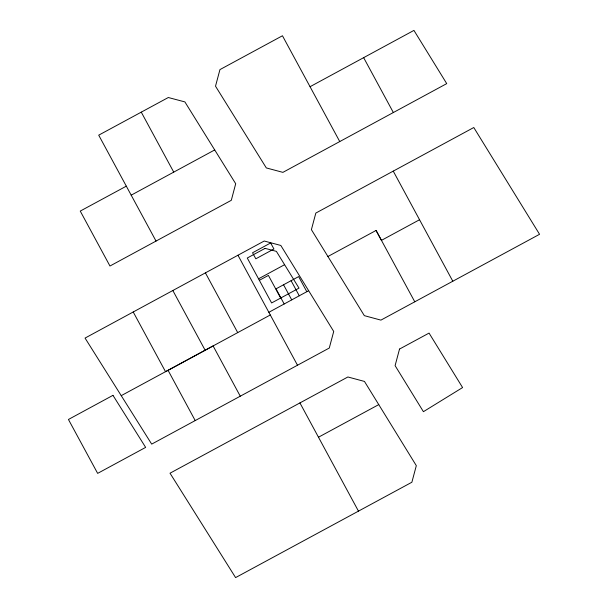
<?xml version="1.0" encoding="UTF-8"?>
<svg xmlns="http://www.w3.org/2000/svg" width="608" height="608" viewBox="0 0 608 608"><rect width="100%" height="100%" fill="white"/><g stroke="black" fill="none" stroke-linecap="round" stroke-linejoin="round"><path stroke-width="0.91" d="M310.057 86.701L413.942 30.4L446.728 83.615L282.902 172.36L266.319 167.93L215.513 86.192L219.944 69.608L282.454 35.758L339.758 141.565M131.191 195.168L214.715 149.933M237.964 255.231L85.052 338.078L151.688 444.121L329.285 348.034L333.716 331.451L280.812 245.45L264.229 241.019L237.964 255.231L297.494 365.233M393.247 171.122L473.784 127.52L539.562 234.293L380.92 320.12L364.336 315.658L311.395 229.657L315.826 213.074L393.247 171.122L452.808 281.223M258.537 278.806L284.59 264.693M259.35 280.311L268.409 275.409L280.668 298.049M419.543 219.739L381.436 240.373L376.078 230.447L327.91 256.508M268.865 312.292L308.651 290.7M270.309 314.967L165.528 371.686L133.22 311.98M121.235 395.648L213.104 345.929L240.266 396.196M126.32 186.162L80.248 211.082L109.964 266.023L231.306 200.306L235.699 183.722L184.885 101.908L168.31 97.516L98.709 135.166L156.036 241.064M318.478 437.22L378.754 404.609L416.313 465.652L411.882 482.235L235.592 577.6L170.02 473.199L347.89 376.975L364.473 381.436L378.754 404.609M376.078 230.447L414.77 301.788M363.645 57.646L393.346 112.518M306.812 291.696L298.642 276.602L276.002 288.861L284.172 303.954M291.095 280.691L299.265 295.784M283.548 284.772L291.718 299.866M299.926 402.922L358.462 511.13M141.269 112.146L173.736 172.125M205.413 272.878L237.72 332.614M172.839 290.525L205.147 350.231M168.059 370.31L195.214 420.576M399.524 349.06L395.101 365.644L423.419 411.684L462.589 387.562L429.058 333.093L399.524 349.06M270.659 242.957L252.548 252.768L255.816 258.803L273.927 248.991L270.659 242.957M265.096 248.36L247.274 258.012L271.616 302.951L299.007 288.124L276.397 251.378L265.096 248.36M112.966 395.337L68.438 419.474L97.652 473.374L145.646 447.389L112.966 395.337"/></g></svg>
